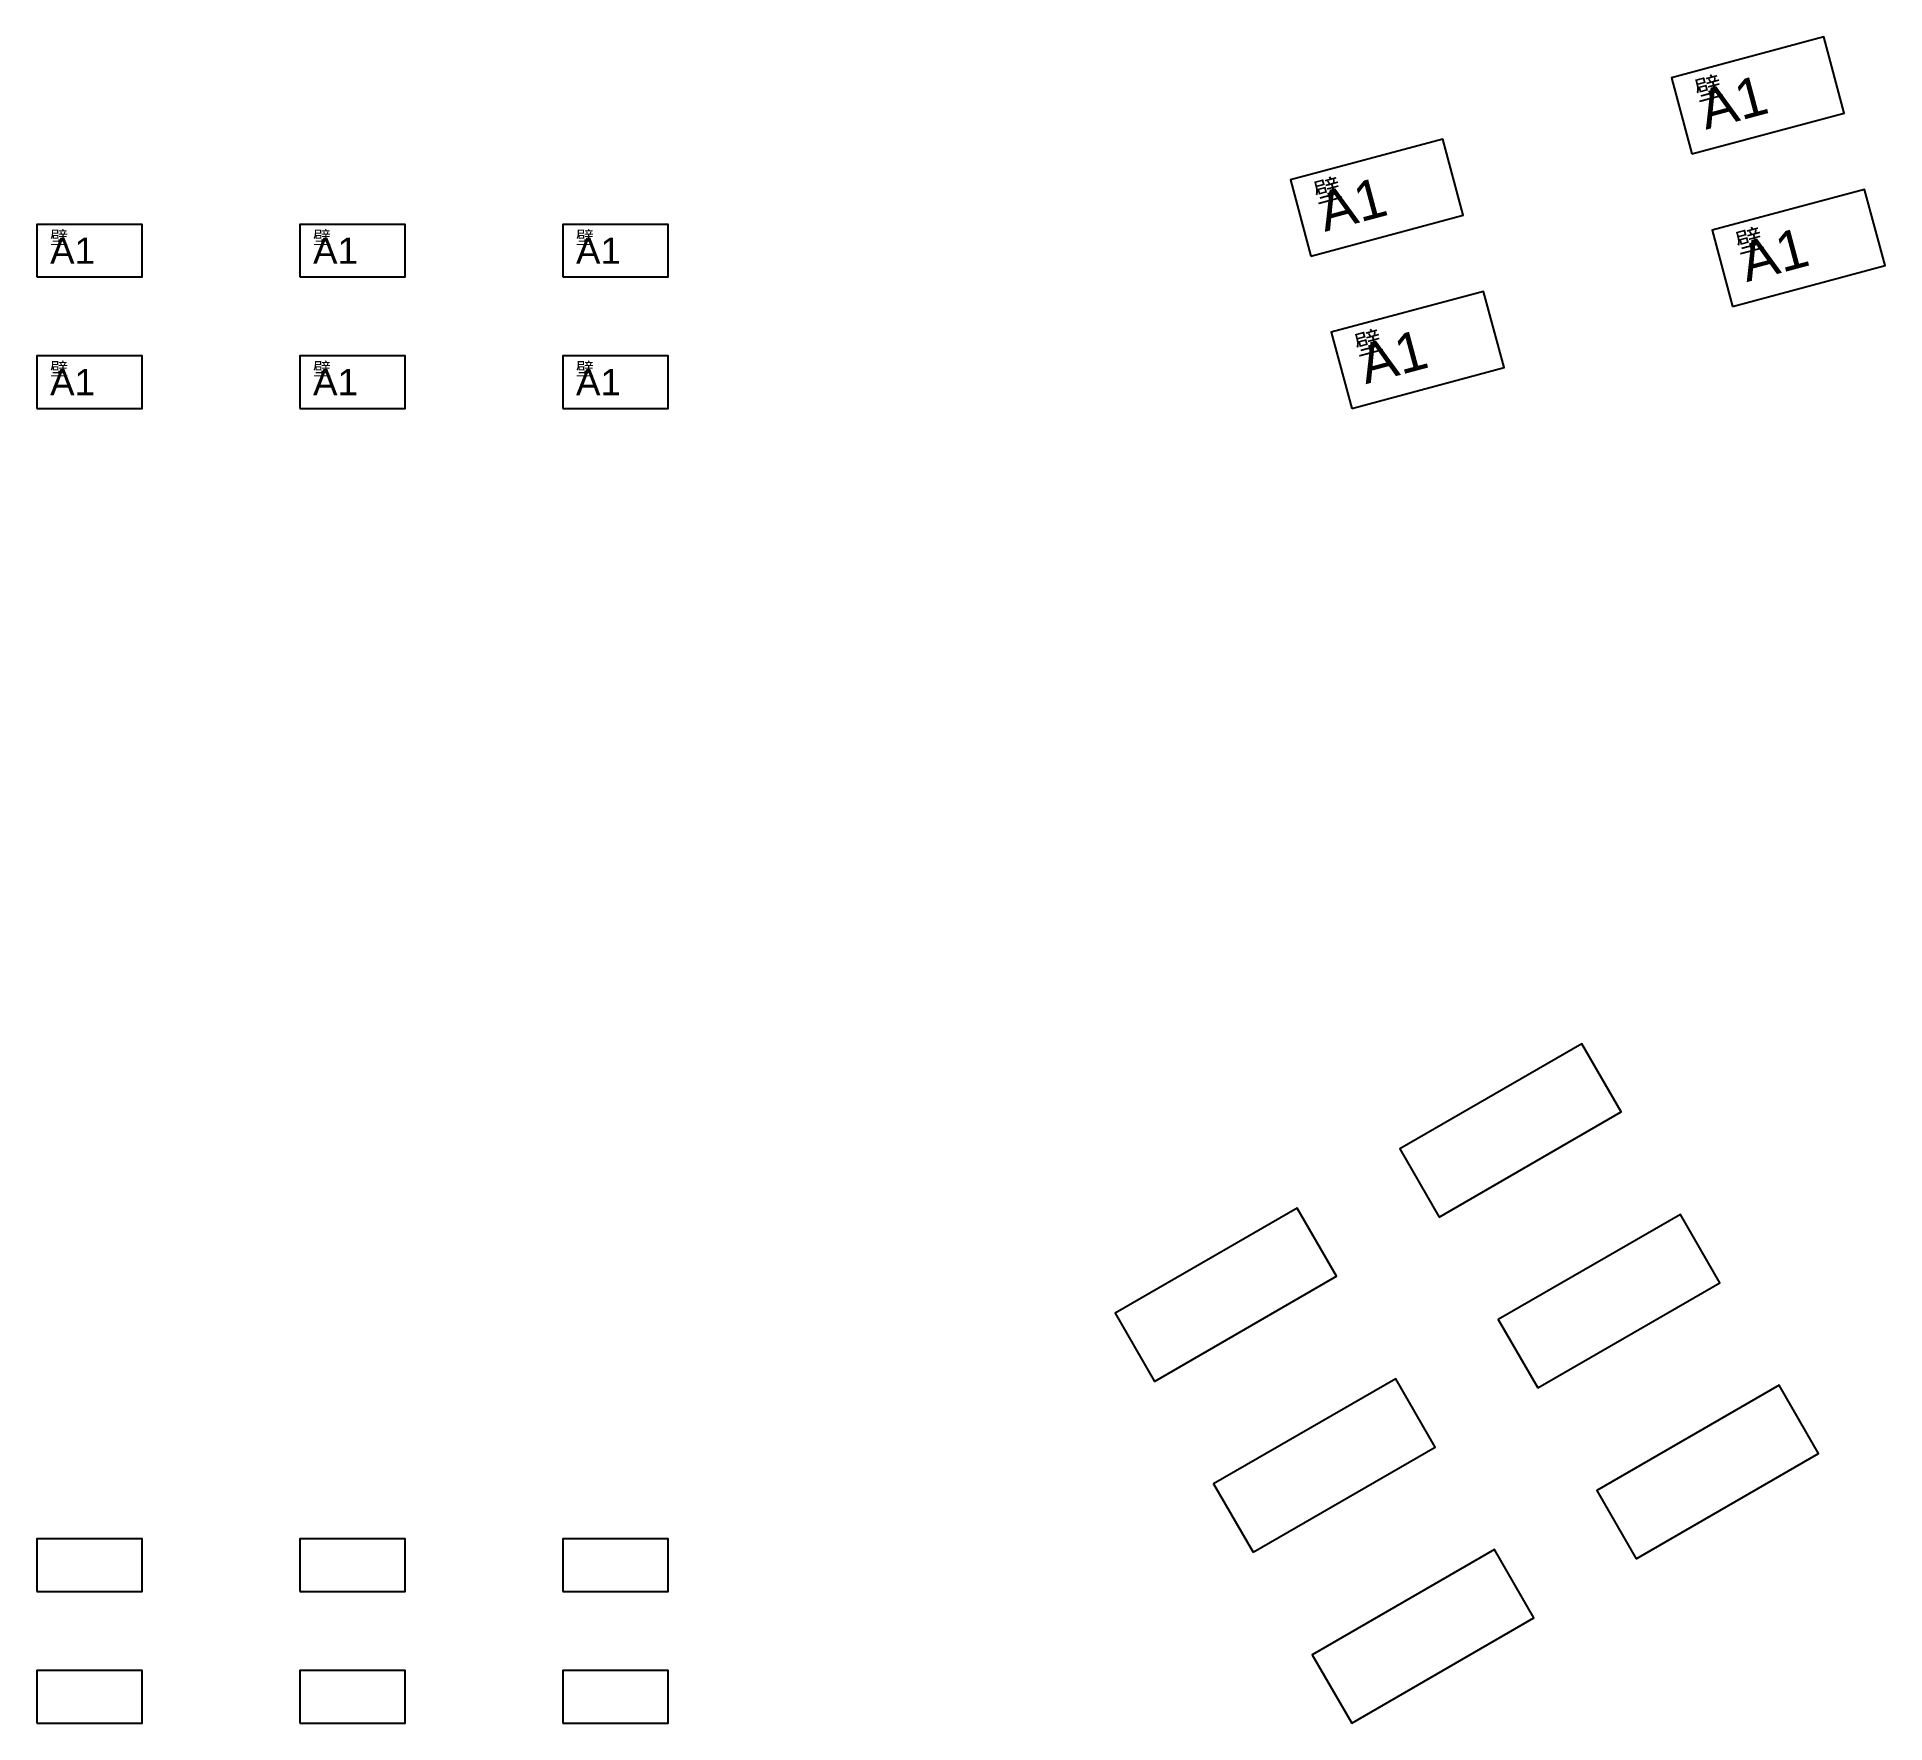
# Model space of a CAD drawing. Header units: millimetres. Extents: x 0 to 141, y 0 to 128.
import ezdxf

# ---------------------------------------------------------------- set-up
doc = ezdxf.new("R2010")
doc.units = ezdxf.units.MM
doc.styles.get("Standard").update_dxf_attribs({"font": 'arial.ttf'})

# ---------------------------------------------------------------- blocks, each defined once
blk = doc.blocks.new('CELL')
blk.add_lwpolyline([(0, 0), (8, 0), (8, 4), (0, 4)], close=True)
blk = doc.blocks.new('TAGGED')
blk.add_lwpolyline([(0, 0), (8, 0), (8, 4), (0, 4)], close=True)
for tag, p, height in [('KIND', (1, 2.5), 1), ('NO', (1, 1), 2)]:
    blk.add_attdef(tag, p, '', height=height)

msp = doc.modelspace()

# ---------------------------------------------------------------- block references
at = {"xscale": 1.5, "yscale": 1.5, "zscale": 1.5, "rotation": 15, "row_count": 2, "column_count": 2, "row_spacing": 12, "column_spacing": 30}
msp.add_blockref('TAGGED', (100, 100), dxfattribs=at).add_auto_attribs({'NO': 'A1', 'KIND': '壁'})
at = {"row_count": 2, "column_count": 3, "row_spacing": 10, "column_spacing": 20}
msp.add_blockref('TAGGED', (0, 100), dxfattribs=at).add_auto_attribs({'NO': 'A1', 'KIND': '壁'})
at = {"xscale": 2, "yscale": 1.5, "zscale": 2, "rotation": 30, "row_count": 3, "column_count": 2, "row_spacing": 15, "column_spacing": 25}
msp.add_blockref('CELL', (100, 0), dxfattribs=at)
at = {"row_count": 2, "column_count": 3, "row_spacing": 10, "column_spacing": 20}
msp.add_blockref('CELL', (0, 0), dxfattribs=at)

doc.saveas('drawing.dxf')
